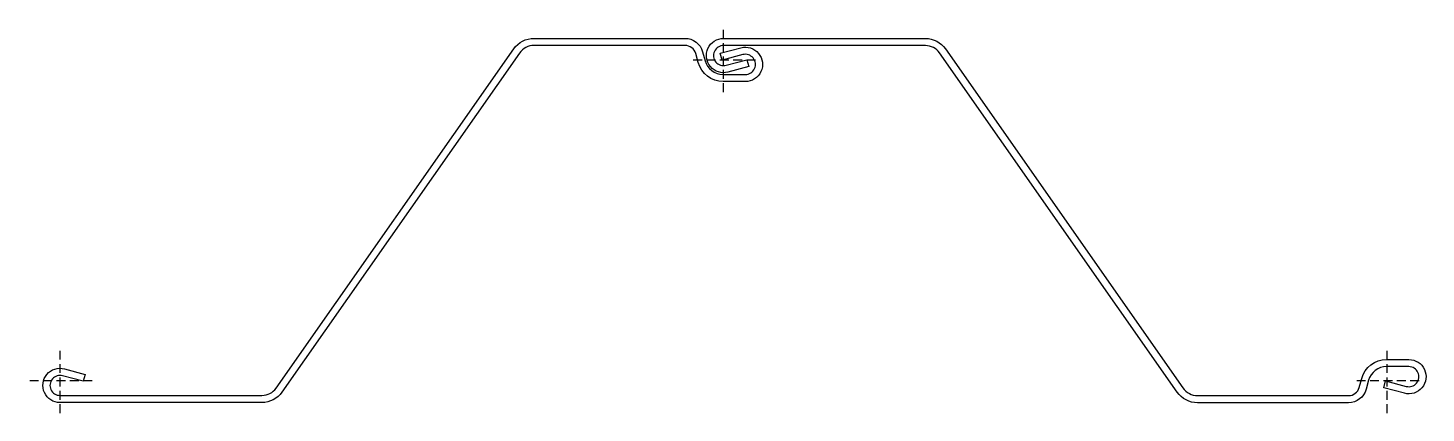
# Model space of a CAD drawing. Header units: millimetres. Extents: x -36 to 1532, y -36 to 396.
import ezdxf

# ---------------------------------------------------------------- set-up
doc = ezdxf.new("R2010")
doc.units = ezdxf.units.MM
doc.linetypes.add('DASHED', pattern=[0.75, 0.5, -0.25])
doc.layers.add('ref', color=251, linetype='Continuous', plot=False)

msp = doc.modelspace()

# ---------------------------------------------------------------- linework, layer by layer
for points in [[(226.4, -24.2), (0, -24.2, -1.140281), (5, 13.6), (28.2, 7.4), (26.1, -0.3), (2.9, 5.9, 1.140281), (0, -16.2), (226.4, -16.2, 0.244685), (242.3, -7.9), (508.7, 372.4, -0.244685), (531.6, 384.3), (700.8, 384.3, -0.337327), (720.5, 369.3), (723.3, 359.2, 0.337327), (743.5, 343.8), (768.5, 343.8, 1.140281), (765.6, 366), (742.4, 359.8), (740.3, 367.5), (763.5, 373.7, -1.140281), (768.5, 335.8), (743.5, 335.8, -0.337327), (715.6, 357.1), (712.8, 367.2, 0.337327), (700.8, 376.3), (531.6, 376.3, 0.244685), (515.2, 367.8), (248.9, -12.5, -0.244685)], [(744, 376.2, 1.140281), (746.9, 354.1), (770.1, 360.3), (772.2, 352.6), (749, 346.4, -1.140281), (744, 384.2), (970.4, 384.2, -0.244685), (992.9, 372.5), (1259.2, -7.8, 0.244685), (1275.6, -16.4), (1444.8, -16.4, 0.337327), (1456.8, -7.2), (1459.6, 2.9, -0.337327), (1487.5, 24.1), (1512.5, 24.1, -1.140281), (1507.5, -13.7), (1484.3, -7.5), (1486.4, 0.2), (1509.6, -6, 1.140281), (1512.5, 16.1), (1487.5, 16.1, 0.337327), (1467.3, 0.8), (1464.5, -9.3, -0.337327), (1444.8, -24.4), (1275.6, -24.4, -0.244685), (1252.7, -12.4), (986.3, 367.9, 0.244685), (970.4, 376.2)]]:
    msp.add_lwpolyline(points, format="xyb", close=True)
at = {"layer": 'ref', "linetype": 'DASHED', "ltscale": 20}
for p, q in [((744, 324), (744, 395.9)), ((780, 360), (708, 360)), ((0, -36), (0, 36)), ((1488, -36), (1488, 36)), ((36, 0), (-36, 0)), ((1524, 0), (1452, 0))]:
    msp.add_line(p, q, dxfattribs=at)

doc.saveas('drawing.dxf')
